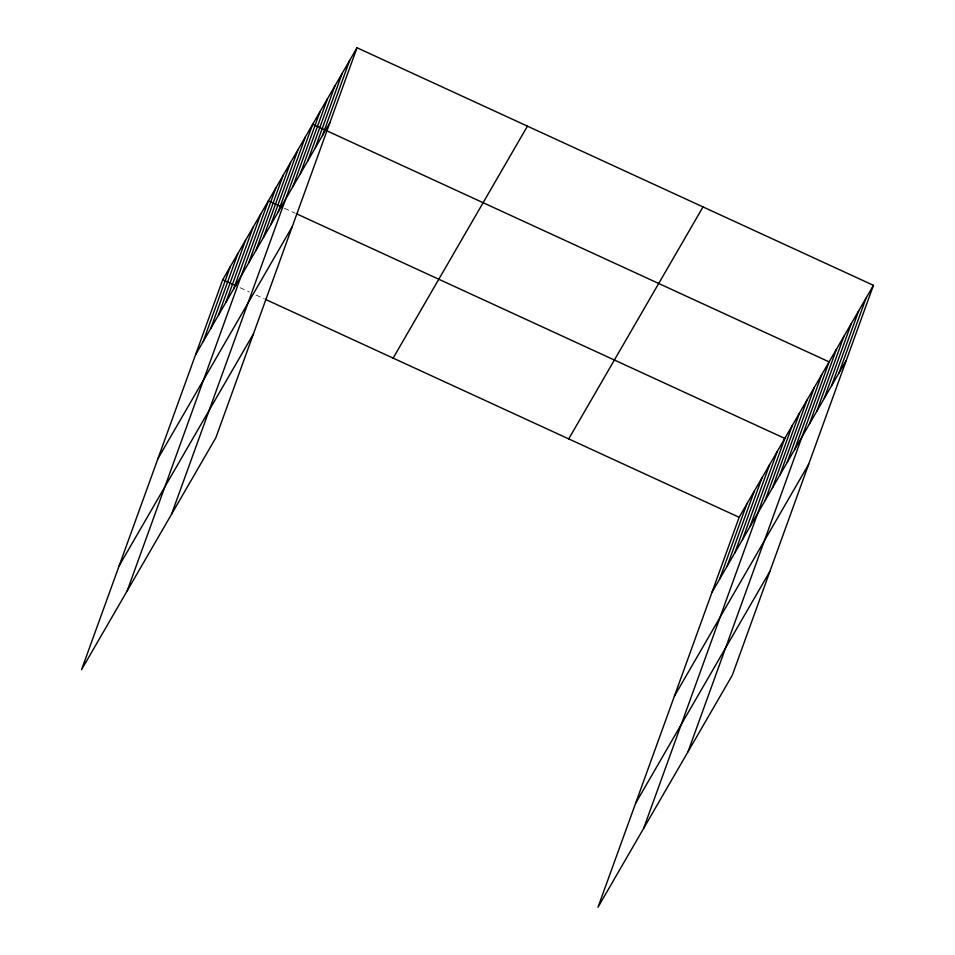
<?xml version="1.0" encoding="UTF-8"?>
<svg xmlns="http://www.w3.org/2000/svg" width="955" height="955" viewBox="0 0 955 955"><rect width="100%" height="100%" fill="white"/><g stroke="black" fill="none" stroke-linecap="round" stroke-linejoin="round"><path stroke-width="0.72" stroke-dasharray="4.78 3.58" d="M284.351 208.202L295.011 213.096M240.027 287.682L249.351 291.967M256 295.023L263.986 298.7"/><path stroke-width="1.43" d="M357.015 47.75L222.718 279.72L81.557 669.67L215.854 437.7L357.015 47.75L873.443 285.33L732.282 675.28L597.985 907.25L739.146 517.3L873.443 285.33M203.188 341.556L230.322 266.576M210.792 328.413L237.938 253.421M218.409 315.269L245.542 240.278M226.013 302.126L253.159 227.135M233.629 288.971L260.763 213.992M127.218 590.799L268.379 200.848L281.689 206.972M248.622 263.079L275.768 188.087M256.012 250.317L283.146 175.326M263.389 237.556L290.535 162.577M270.778 224.795L297.924 149.816M278.168 212.046L305.314 137.054M171.53 514.256L312.691 124.293L829.131 361.885L687.97 751.836M292.934 186.523L320.08 111.544M300.324 173.762L327.47 98.783M307.713 161.013L334.859 86.022M315.102 148.252L342.236 73.26M322.48 135.491L349.626 60.511M719.616 579.136L746.762 504.156M727.221 565.993L754.366 491.013M734.837 552.85L761.983 477.858M742.441 539.706L769.587 464.715M750.057 526.551L777.203 451.572M643.646 828.379L784.807 438.429L296.337 213.705M765.051 500.659L792.196 425.667M772.44 487.898L799.586 412.918M779.829 475.136L806.963 400.157M787.207 462.375L814.352 387.396M794.596 449.626L821.742 374.635M809.374 424.104L836.508 349.124M816.752 411.342L843.898 336.363M824.141 398.593L851.287 323.602M831.53 385.832L858.676 310.853M838.92 373.071L866.054 298.091M195.572 354.699L329.869 122.729M157.945 458.639L292.242 226.669M119.184 565.73L253.481 333.761M393.138 358.113L527.435 126.156M568.726 438.894L703.023 206.925M712 592.279L846.297 360.31M674.373 696.219L808.67 464.249M635.612 803.31L769.909 571.341M222.718 279.72L236.028 285.843M265.323 299.321L739.146 517.3"/></g></svg>
